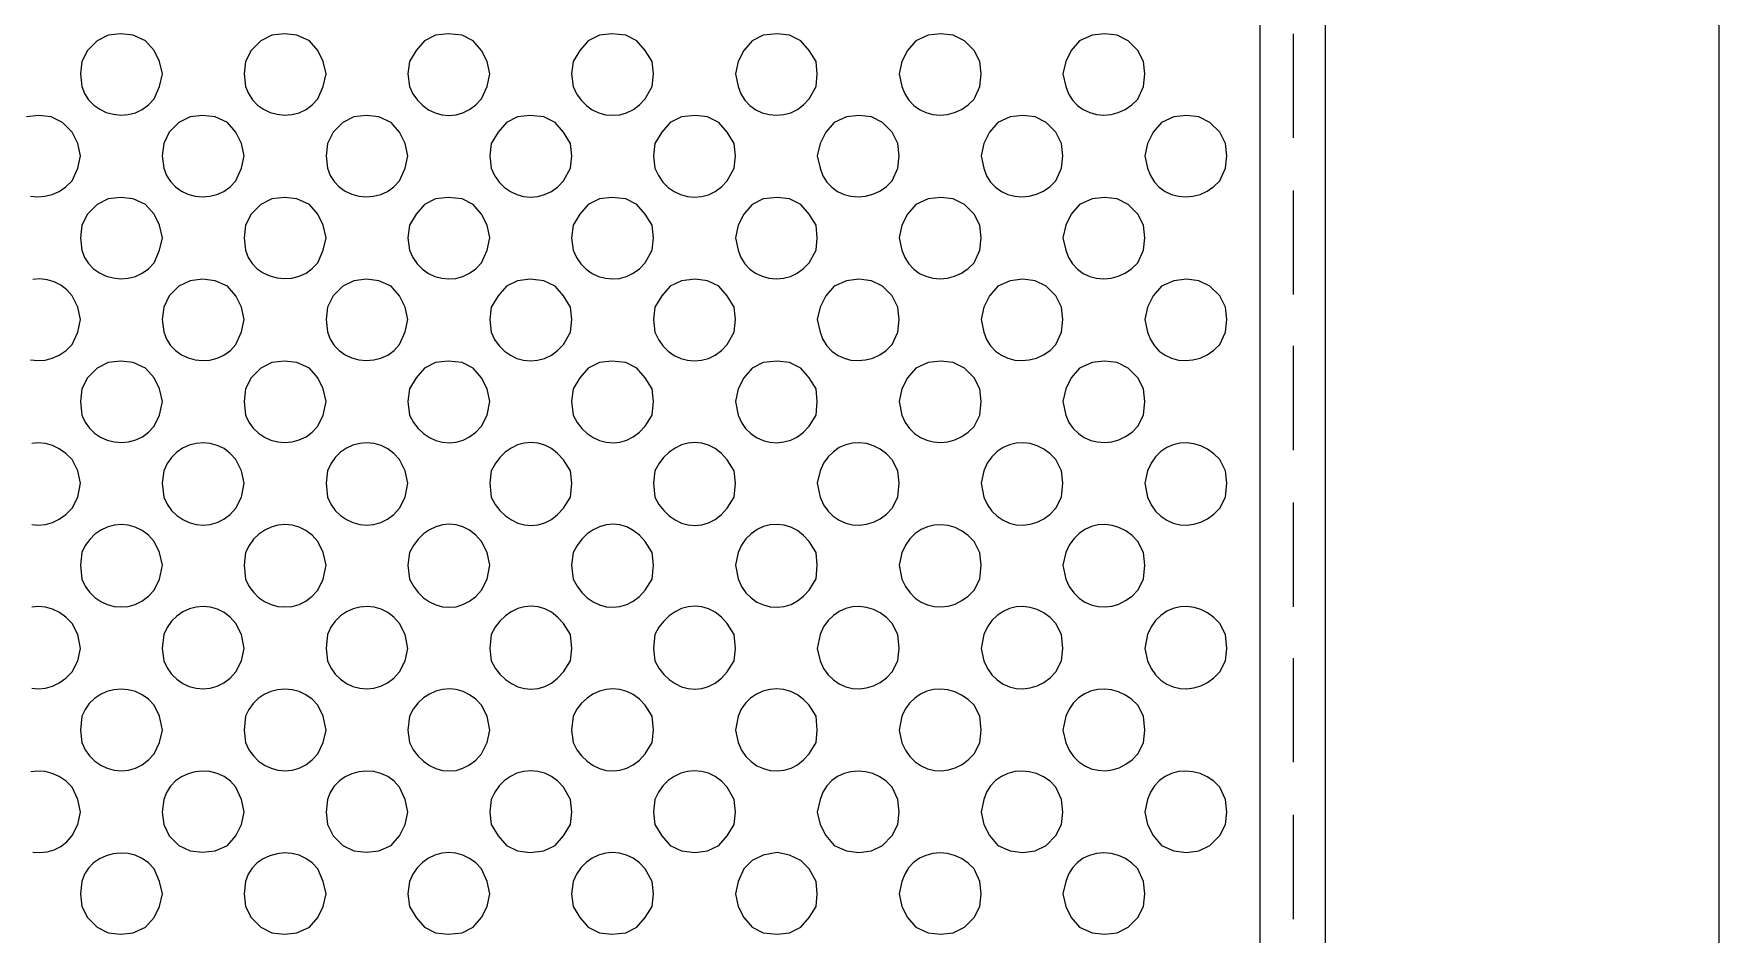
# Model space of a CAD drawing. Extents: x 0 to 248, y -13 to 228.
# Drawn here: x 107.47 to 138.75, y 57.9 to 74.62 of the extents above; entities that cross this region are included whole.
import ezdxf

# ---------------------------------------------------------------- set-up
doc = ezdxf.new("R2010")
doc.units = 0
doc.layers.add('GEOMETRY', color=7, linetype='Continuous')

msp = doc.modelspace()

# ---------------------------------------------------------------- linework, layer by layer
at = {"layer": 'GEOMETRY', "lineweight": 13}
for points in [[(138.747, 18.347), (138.747, 126.021)], [(131.433, 118.732), (131.433, 25.662)], [(130.223, 117.523), (130.223, 26.873)], [(130.841, 74.618), (130.841, 72.686)], [(107.408, 71.606), (107.54, 71.591), (107.674, 71.601), (107.808, 71.634), (107.939, 71.693), (108.064, 71.778), (108.179, 71.89), (108.282, 72.121), (108.334, 72.353), (108.334, 72.353), (108.282, 72.582), (108.179, 72.79), (107.999, 72.97), (107.792, 73.074), (107.561, 73.099), (107.329, 73.074)], [(130.841, 71.708), (130.841, 69.776)], [(107.409, 68.566), (107.542, 68.552), (107.676, 68.561), (107.81, 68.595), (107.941, 68.654), (108.065, 68.739), (108.179, 68.851), (108.282, 69.082), (108.334, 69.314), (108.334, 69.314), (108.282, 69.546), (108.179, 69.751), (108.082, 69.863), (107.97, 69.95), (107.847, 70.013), (107.716, 70.051), (107.582, 70.066), (107.447, 70.057)], [(130.841, 68.823), (130.841, 66.891)], [(107.43, 65.509), (107.557, 65.498), (107.686, 65.51), (107.814, 65.547), (107.941, 65.608), (108.063, 65.697), (108.179, 65.812), (108.282, 66.017), (108.334, 66.275), (108.334, 66.275), (108.282, 66.507), (108.179, 66.714), (108.063, 66.829), (107.941, 66.916), (107.814, 66.978), (107.684, 67.014), (107.555, 67.026), (107.428, 67.015)], [(130.841, 65.915), (130.841, 63.981)], [(107.43, 62.47), (107.557, 62.459), (107.686, 62.471), (107.814, 62.508), (107.941, 62.569), (108.063, 62.657), (108.179, 62.772), (108.282, 62.978), (108.334, 63.209), (108.334, 63.209), (108.282, 63.468), (108.179, 63.673), (108.064, 63.788), (107.942, 63.876), (107.815, 63.938), (107.686, 63.975), (107.557, 63.987), (107.43, 63.976)], [(130.841, 63.03), (130.841, 61.096)], [(107.447, 59.428), (107.582, 59.419), (107.717, 59.434), (107.847, 59.472), (107.97, 59.535), (108.082, 59.622), (108.179, 59.734), (108.282, 59.939), (108.334, 60.171), (108.334, 60.171), (108.282, 60.403), (108.179, 60.634), (108.065, 60.746), (107.941, 60.831), (107.811, 60.89), (107.677, 60.924), (107.542, 60.933), (107.41, 60.919)], [(130.841, 60.12), (130.841, 58.186)]]:
    msp.add_lwpolyline(points, dxfattribs=at)
for points in [[(109.853, 73.872), (109.801, 74.102), (109.699, 74.309), (109.543, 74.489), (109.312, 74.593), (109.08, 74.618), (108.848, 74.593), (108.642, 74.489), (108.461, 74.309), (108.359, 74.102), (108.333, 73.872), (108.359, 73.64), (108.41, 73.507), (108.484, 73.391), (108.579, 73.293), (108.69, 73.216), (108.813, 73.159), (108.944, 73.123), (109.081, 73.109), (109.218, 73.119), (109.352, 73.153), (109.48, 73.212), (109.597, 73.297), (109.699, 73.409), (109.801, 73.64), (109.853, 73.872)], [(112.891, 73.872), (112.839, 74.102), (112.738, 74.309), (112.582, 74.489), (112.35, 74.593), (112.119, 74.618), (111.886, 74.593), (111.681, 74.489), (111.5, 74.309), (111.398, 74.102), (111.371, 73.872), (111.398, 73.64), (111.449, 73.507), (111.523, 73.391), (111.618, 73.293), (111.729, 73.216), (111.852, 73.159), (111.983, 73.123), (112.119, 73.109), (112.257, 73.119), (112.391, 73.153), (112.519, 73.212), (112.636, 73.297), (112.738, 73.409), (112.839, 73.64), (112.891, 73.872)], [(115.93, 73.872), (115.878, 74.102), (115.776, 74.309), (115.621, 74.489), (115.415, 74.593), (115.158, 74.618), (114.925, 74.593), (114.72, 74.489), (114.566, 74.309), (114.437, 74.102), (114.41, 73.872), (114.437, 73.64), (114.503, 73.502), (114.586, 73.384), (114.685, 73.285), (114.795, 73.207), (114.915, 73.15), (115.042, 73.115), (115.172, 73.103), (115.303, 73.115), (115.432, 73.15), (115.555, 73.211), (115.671, 73.297), (115.776, 73.409), (115.878, 73.64), (115.93, 73.872)], [(118.968, 73.872), (118.944, 74.102), (118.815, 74.309), (118.659, 74.489), (118.453, 74.593), (118.197, 74.618), (117.964, 74.593), (117.758, 74.489), (117.603, 74.309), (117.475, 74.102), (117.449, 73.872), (117.475, 73.64), (117.54, 73.503), (117.623, 73.384), (117.722, 73.285), (117.832, 73.207), (117.952, 73.15), (118.079, 73.116), (118.209, 73.104), (118.34, 73.115), (118.469, 73.15), (118.594, 73.211), (118.71, 73.297), (118.815, 73.409), (118.944, 73.64), (118.968, 73.872)], [(122.008, 73.872), (121.984, 74.102), (121.854, 74.309), (121.7, 74.489), (121.493, 74.593), (121.261, 74.618), (121.004, 74.593), (120.798, 74.489), (120.643, 74.309), (120.54, 74.102), (120.489, 73.872), (120.54, 73.64), (120.59, 73.503), (120.664, 73.384), (120.757, 73.286), (120.866, 73.209), (120.987, 73.152), (121.116, 73.118), (121.249, 73.106), (121.384, 73.118), (121.515, 73.153), (121.639, 73.213), (121.753, 73.298), (121.854, 73.409), (121.984, 73.64), (122.008, 73.872)], [(125.047, 73.872), (125.023, 74.102), (124.918, 74.309), (124.738, 74.489), (124.532, 74.591), (124.3, 74.618), (124.068, 74.591), (123.837, 74.489), (123.683, 74.309), (123.579, 74.102), (123.528, 73.872), (123.579, 73.64), (123.631, 73.503), (123.704, 73.385), (123.797, 73.287), (123.904, 73.21), (124.024, 73.155), (124.152, 73.121), (124.285, 73.11), (124.421, 73.121), (124.555, 73.156), (124.685, 73.215), (124.807, 73.299), (124.918, 73.407), (125.023, 73.64), (125.047, 73.872)], [(128.086, 73.872), (128.06, 74.102), (127.957, 74.309), (127.777, 74.489), (127.571, 74.593), (127.339, 74.618), (127.107, 74.593), (126.875, 74.489), (126.722, 74.309), (126.618, 74.102), (126.566, 73.872), (126.618, 73.64), (126.669, 73.502), (126.743, 73.384), (126.835, 73.287), (126.943, 73.21), (127.063, 73.154), (127.191, 73.121), (127.324, 73.109), (127.46, 73.121), (127.594, 73.156), (127.724, 73.215), (127.846, 73.299), (127.957, 73.407), (128.06, 73.64), (128.086, 73.872)], [(111.372, 72.353), (111.321, 72.584), (111.218, 72.79), (111.062, 72.972), (110.832, 73.074), (110.6, 73.099), (110.368, 73.074), (110.162, 72.972), (109.982, 72.79), (109.879, 72.584), (109.852, 72.353), (109.879, 72.121), (109.929, 71.989), (110.004, 71.874), (110.097, 71.777), (110.207, 71.699), (110.329, 71.642), (110.46, 71.606), (110.596, 71.592), (110.733, 71.601), (110.867, 71.634), (110.995, 71.693), (111.113, 71.778), (111.218, 71.89), (111.321, 72.121), (111.372, 72.353)], [(114.411, 72.353), (114.36, 72.584), (114.257, 72.79), (114.101, 72.972), (113.87, 73.074), (113.639, 73.099), (113.407, 73.074), (113.201, 72.972), (113.021, 72.79), (112.917, 72.584), (112.891, 72.353), (112.917, 72.121), (112.968, 71.988), (113.043, 71.873), (113.137, 71.776), (113.247, 71.699), (113.369, 71.642), (113.499, 71.606), (113.635, 71.592), (113.772, 71.601), (113.906, 71.635), (114.034, 71.693), (114.152, 71.778), (114.257, 71.89), (114.36, 72.121), (114.411, 72.353)], [(117.45, 72.351), (117.425, 72.582), (117.296, 72.789), (117.14, 72.97), (116.934, 73.074), (116.678, 73.099), (116.446, 73.074), (116.24, 72.97), (116.085, 72.789), (115.956, 72.582), (115.93, 72.351), (115.956, 72.121), (116.02, 71.984), (116.103, 71.865), (116.201, 71.767), (116.311, 71.689), (116.431, 71.633), (116.557, 71.598), (116.688, 71.586), (116.819, 71.597), (116.948, 71.632), (117.073, 71.691), (117.19, 71.777), (117.296, 71.888), (117.425, 72.121), (117.45, 72.351)], [(120.489, 72.351), (120.463, 72.582), (120.335, 72.789), (120.179, 72.97), (119.973, 73.074), (119.743, 73.099), (119.485, 73.074), (119.279, 72.97), (119.124, 72.789), (118.995, 72.582), (118.968, 72.351), (118.995, 72.121), (119.059, 71.984), (119.141, 71.866), (119.239, 71.767), (119.349, 71.689), (119.469, 71.633), (119.596, 71.598), (119.726, 71.585), (119.858, 71.596), (119.987, 71.631), (120.112, 71.691), (120.229, 71.776), (120.335, 71.888), (120.463, 72.121), (120.489, 72.351)], [(123.528, 72.353), (123.502, 72.583), (123.399, 72.79), (123.218, 72.97), (123.012, 73.074), (122.781, 73.099), (122.549, 73.074), (122.318, 72.97), (122.163, 72.79), (122.059, 72.583), (122.007, 72.353), (122.059, 72.121), (122.11, 71.983), (122.184, 71.866), (122.276, 71.768), (122.384, 71.691), (122.504, 71.636), (122.633, 71.602), (122.767, 71.591), (122.902, 71.603), (123.037, 71.638), (123.167, 71.697), (123.289, 71.781), (123.399, 71.89), (123.502, 72.121), (123.528, 72.353)], [(126.566, 72.353), (126.541, 72.582), (126.437, 72.79), (126.257, 72.97), (126.051, 73.074), (125.82, 73.099), (125.587, 73.074), (125.356, 72.97), (125.202, 72.79), (125.098, 72.582), (125.046, 72.353), (125.098, 72.121), (125.15, 71.983), (125.223, 71.865), (125.315, 71.768), (125.423, 71.691), (125.543, 71.635), (125.672, 71.602), (125.805, 71.591), (125.941, 71.602), (126.076, 71.638), (126.205, 71.697), (126.327, 71.781), (126.437, 71.89), (126.541, 72.121), (126.566, 72.353)], [(129.605, 72.353), (129.58, 72.582), (129.476, 72.79), (129.295, 72.97), (129.089, 73.074), (128.859, 73.099), (128.626, 73.074), (128.394, 72.97), (128.241, 72.79), (128.137, 72.582), (128.085, 72.353), (128.137, 72.121), (128.189, 71.984), (128.263, 71.866), (128.355, 71.768), (128.462, 71.692), (128.581, 71.636), (128.708, 71.602), (128.841, 71.591), (128.976, 71.602), (129.111, 71.637), (129.241, 71.697), (129.364, 71.781), (129.476, 71.89), (129.58, 72.121), (129.605, 72.353)], [(109.853, 70.833), (109.801, 71.065), (109.699, 71.27), (109.543, 71.45), (109.312, 71.554), (109.08, 71.579), (108.848, 71.554), (108.642, 71.45), (108.461, 71.27), (108.359, 71.065), (108.333, 70.833), (108.359, 70.601), (108.409, 70.468), (108.482, 70.353), (108.577, 70.256), (108.687, 70.178), (108.811, 70.121), (108.943, 70.085), (109.079, 70.072), (109.217, 70.081), (109.352, 70.115), (109.48, 70.173), (109.597, 70.257), (109.699, 70.368), (109.801, 70.601), (109.853, 70.833)], [(112.891, 70.833), (112.839, 71.065), (112.738, 71.27), (112.582, 71.45), (112.35, 71.554), (112.119, 71.579), (111.886, 71.554), (111.681, 71.45), (111.5, 71.27), (111.398, 71.065), (111.371, 70.833), (111.398, 70.601), (111.448, 70.468), (111.521, 70.353), (111.615, 70.256), (111.726, 70.179), (111.85, 70.122), (111.982, 70.086), (112.119, 70.073), (112.256, 70.082), (112.391, 70.116), (112.519, 70.174), (112.636, 70.258), (112.738, 70.368), (112.839, 70.601), (112.891, 70.833)], [(115.93, 70.833), (115.878, 71.065), (115.776, 71.27), (115.621, 71.45), (115.415, 71.554), (115.158, 71.579), (114.925, 71.554), (114.72, 71.45), (114.566, 71.27), (114.437, 71.065), (114.41, 70.833), (114.437, 70.601), (114.502, 70.465), (114.585, 70.347), (114.683, 70.248), (114.793, 70.171), (114.912, 70.114), (115.039, 70.079), (115.169, 70.067), (115.3, 70.078), (115.429, 70.112), (115.553, 70.172), (115.67, 70.257), (115.776, 70.368), (115.878, 70.601), (115.93, 70.833)], [(118.968, 70.833), (118.944, 71.065), (118.815, 71.27), (118.659, 71.45), (118.453, 71.554), (118.197, 71.579), (117.964, 71.554), (117.758, 71.45), (117.603, 71.27), (117.475, 71.065), (117.449, 70.833), (117.475, 70.601), (117.54, 70.465), (117.622, 70.347), (117.72, 70.249), (117.83, 70.171), (117.95, 70.114), (118.076, 70.079), (118.207, 70.067), (118.338, 70.078), (118.467, 70.113), (118.592, 70.172), (118.709, 70.257), (118.815, 70.368), (118.944, 70.601), (118.968, 70.833)], [(122.008, 70.833), (121.984, 71.065), (121.854, 71.27), (121.7, 71.45), (121.493, 71.554), (121.261, 71.579), (121.004, 71.554), (120.798, 71.45), (120.643, 71.27), (120.54, 71.065), (120.489, 70.833), (120.54, 70.601), (120.589, 70.465), (120.662, 70.348), (120.755, 70.25), (120.863, 70.172), (120.983, 70.116), (121.111, 70.081), (121.245, 70.069), (121.379, 70.079), (121.511, 70.114), (121.636, 70.173), (121.752, 70.258), (121.854, 70.368), (121.984, 70.601), (122.008, 70.833)], [(125.047, 70.833), (125.023, 71.063), (124.918, 71.27), (124.738, 71.45), (124.532, 71.554), (124.3, 71.579), (124.068, 71.554), (123.837, 71.45), (123.683, 71.27), (123.579, 71.063), (123.528, 70.833), (123.579, 70.601), (123.631, 70.464), (123.704, 70.346), (123.797, 70.248), (123.904, 70.171), (124.024, 70.116), (124.152, 70.082), (124.285, 70.071), (124.421, 70.082), (124.555, 70.117), (124.685, 70.176), (124.807, 70.26), (124.918, 70.368), (125.023, 70.601), (125.047, 70.833)], [(128.086, 70.833), (128.06, 71.065), (127.957, 71.27), (127.777, 71.45), (127.571, 71.554), (127.339, 71.579), (127.107, 71.554), (126.875, 71.45), (126.722, 71.27), (126.618, 71.065), (126.566, 70.833), (126.618, 70.601), (126.669, 70.463), (126.743, 70.345), (126.835, 70.248), (126.943, 70.171), (127.063, 70.115), (127.191, 70.082), (127.324, 70.07), (127.46, 70.082), (127.594, 70.117), (127.724, 70.176), (127.846, 70.26), (127.957, 70.368), (128.06, 70.601), (128.086, 70.833)], [(111.372, 69.314), (111.321, 69.545), (111.218, 69.751), (111.062, 69.931), (110.832, 70.035), (110.6, 70.062), (110.368, 70.035), (110.162, 69.931), (109.982, 69.751), (109.879, 69.545), (109.852, 69.314), (109.879, 69.083), (109.929, 68.949), (110.003, 68.834), (110.097, 68.736), (110.208, 68.659), (110.33, 68.601), (110.462, 68.565), (110.598, 68.552), (110.735, 68.561), (110.87, 68.595), (110.997, 68.654), (111.115, 68.739), (111.218, 68.851), (111.321, 69.083), (111.372, 69.314)], [(114.411, 69.314), (114.36, 69.545), (114.257, 69.751), (114.101, 69.931), (113.87, 70.035), (113.639, 70.062), (113.407, 70.035), (113.201, 69.931), (113.021, 69.751), (112.917, 69.545), (112.891, 69.314), (112.917, 69.083), (112.967, 68.949), (113.042, 68.833), (113.136, 68.736), (113.247, 68.659), (113.37, 68.602), (113.502, 68.566), (113.639, 68.553), (113.776, 68.563), (113.91, 68.596), (114.038, 68.655), (114.155, 68.74), (114.257, 68.851), (114.36, 69.083), (114.411, 69.314)], [(117.45, 69.314), (117.425, 69.543), (117.296, 69.751), (117.14, 69.931), (116.934, 70.035), (116.678, 70.06), (116.446, 70.035), (116.24, 69.931), (116.085, 69.751), (115.956, 69.543), (115.93, 69.314), (115.956, 69.082), (116.02, 68.944), (116.103, 68.826), (116.201, 68.728), (116.311, 68.65), (116.43, 68.593), (116.557, 68.558), (116.687, 68.546), (116.818, 68.557), (116.947, 68.592), (117.072, 68.652), (117.189, 68.737), (117.296, 68.849), (117.425, 69.082), (117.45, 69.314)], [(120.489, 69.314), (120.463, 69.543), (120.335, 69.751), (120.179, 69.931), (119.973, 70.035), (119.743, 70.06), (119.485, 70.035), (119.279, 69.931), (119.124, 69.751), (118.995, 69.543), (118.968, 69.314), (118.995, 69.082), (119.06, 68.944), (119.143, 68.826), (119.242, 68.727), (119.352, 68.649), (119.472, 68.592), (119.599, 68.557), (119.729, 68.545), (119.86, 68.557), (119.989, 68.592), (120.113, 68.652), (120.229, 68.738), (120.335, 68.851), (120.463, 69.082), (120.489, 69.314)], [(123.528, 69.314), (123.502, 69.546), (123.399, 69.751), (123.218, 69.931), (123.012, 70.035), (122.781, 70.06), (122.549, 70.035), (122.318, 69.931), (122.163, 69.751), (122.059, 69.546), (122.007, 69.314), (122.059, 69.082), (122.111, 68.944), (122.184, 68.826), (122.277, 68.729), (122.384, 68.652), (122.504, 68.596), (122.632, 68.562), (122.766, 68.551), (122.902, 68.563), (123.036, 68.598), (123.166, 68.657), (123.288, 68.741), (123.399, 68.851), (123.502, 69.082), (123.528, 69.314)], [(126.566, 69.314), (126.541, 69.546), (126.437, 69.751), (126.257, 69.931), (126.051, 70.035), (125.82, 70.062), (125.587, 70.035), (125.356, 69.931), (125.202, 69.751), (125.098, 69.546), (125.046, 69.314), (125.098, 69.082), (125.15, 68.944), (125.223, 68.826), (125.316, 68.728), (125.423, 68.652), (125.543, 68.596), (125.671, 68.562), (125.805, 68.551), (125.941, 68.563), (126.075, 68.598), (126.205, 68.657), (126.327, 68.741), (126.437, 68.851), (126.541, 69.082), (126.566, 69.314)], [(129.605, 69.314), (129.58, 69.546), (129.476, 69.751), (129.295, 69.931), (129.089, 70.035), (128.859, 70.062), (128.626, 70.035), (128.394, 69.931), (128.241, 69.751), (128.137, 69.546), (128.085, 69.314), (128.137, 69.082), (128.189, 68.944), (128.263, 68.826), (128.355, 68.728), (128.462, 68.651), (128.582, 68.596), (128.71, 68.562), (128.843, 68.551), (128.979, 68.563), (129.113, 68.598), (129.243, 68.658), (129.365, 68.742), (129.476, 68.851), (129.58, 69.082), (129.605, 69.314)], [(109.853, 67.794), (109.801, 68.026), (109.699, 68.231), (109.543, 68.411), (109.312, 68.515), (109.08, 68.539), (108.848, 68.515), (108.642, 68.411), (108.461, 68.231), (108.359, 68.026), (108.333, 67.794), (108.359, 67.536), (108.418, 67.407), (108.498, 67.296), (108.596, 67.203), (108.707, 67.129), (108.83, 67.076), (108.959, 67.043), (109.093, 67.033), (109.227, 67.044), (109.358, 67.079), (109.483, 67.139), (109.598, 67.223), (109.699, 67.332), (109.801, 67.536), (109.853, 67.794)], [(112.891, 67.794), (112.839, 68.026), (112.738, 68.231), (112.582, 68.413), (112.35, 68.515), (112.119, 68.539), (111.886, 68.515), (111.681, 68.413), (111.5, 68.231), (111.398, 68.026), (111.371, 67.794), (111.398, 67.536), (111.458, 67.408), (111.538, 67.296), (111.635, 67.204), (111.746, 67.13), (111.867, 67.076), (111.996, 67.043), (112.129, 67.032), (112.263, 67.044), (112.394, 67.079), (112.519, 67.138), (112.635, 67.222), (112.738, 67.332), (112.839, 67.536), (112.891, 67.794)], [(115.93, 67.794), (115.878, 68.026), (115.776, 68.231), (115.621, 68.413), (115.415, 68.515), (115.158, 68.539), (114.925, 68.515), (114.72, 68.413), (114.566, 68.231), (114.437, 68.026), (114.41, 67.794), (114.437, 67.536), (114.511, 67.404), (114.599, 67.291), (114.7, 67.196), (114.811, 67.122), (114.929, 67.069), (115.053, 67.036), (115.18, 67.026), (115.307, 67.039), (115.433, 67.075), (115.554, 67.136), (115.67, 67.221), (115.776, 67.332), (115.878, 67.536), (115.93, 67.794)], [(118.968, 67.794), (118.944, 68.026), (118.815, 68.231), (118.659, 68.413), (118.453, 68.515), (118.197, 68.539), (117.964, 68.515), (117.758, 68.413), (117.603, 68.231), (117.475, 68.026), (117.449, 67.794), (117.475, 67.536), (117.549, 67.404), (117.637, 67.291), (117.737, 67.197), (117.848, 67.122), (117.966, 67.069), (118.09, 67.036), (118.217, 67.026), (118.344, 67.039), (118.47, 67.075), (118.593, 67.135), (118.708, 67.221), (118.815, 67.332), (118.944, 67.536), (118.968, 67.794)], [(122.008, 67.794), (121.984, 68.026), (121.854, 68.231), (121.7, 68.413), (121.493, 68.515), (121.261, 68.542), (121.004, 68.515), (120.798, 68.413), (120.643, 68.231), (120.54, 68.026), (120.489, 67.794), (120.54, 67.536), (120.599, 67.404), (120.677, 67.29), (120.773, 67.196), (120.882, 67.123), (121.001, 67.07), (121.128, 67.038), (121.258, 67.028), (121.388, 67.041), (121.517, 67.077), (121.639, 67.138), (121.752, 67.222), (121.854, 67.332), (121.984, 67.536), (122.008, 67.794)], [(125.047, 67.794), (125.023, 68.026), (124.918, 68.231), (124.738, 68.411), (124.532, 68.515), (124.3, 68.539), (124.068, 68.515), (123.837, 68.411), (123.683, 68.231), (123.579, 68.026), (123.528, 67.794), (123.579, 67.536), (123.638, 67.403), (123.717, 67.29), (123.813, 67.197), (123.921, 67.124), (124.04, 67.072), (124.166, 67.041), (124.297, 67.032), (124.43, 67.045), (124.561, 67.081), (124.688, 67.14), (124.808, 67.223), (124.918, 67.329), (125.023, 67.536), (125.047, 67.794)], [(128.086, 67.794), (128.06, 68.026), (127.957, 68.231), (127.777, 68.411), (127.571, 68.515), (127.339, 68.539), (127.107, 68.515), (126.875, 68.411), (126.722, 68.231), (126.618, 68.026), (126.566, 67.794), (126.618, 67.536), (126.678, 67.403), (126.757, 67.289), (126.853, 67.196), (126.962, 67.123), (127.081, 67.071), (127.208, 67.041), (127.339, 67.032), (127.471, 67.046), (127.602, 67.082), (127.729, 67.142), (127.848, 67.225), (127.957, 67.332), (128.06, 67.536), (128.086, 67.794)], [(111.372, 66.275), (111.321, 66.507), (111.218, 66.714), (111.114, 66.829), (110.998, 66.917), (110.873, 66.978), (110.743, 67.014), (110.611, 67.026), (110.479, 67.014), (110.351, 66.98), (110.23, 66.925), (110.119, 66.849), (110.022, 66.753), (109.941, 66.639), (109.879, 66.507), (109.852, 66.275), (109.879, 66.017), (109.942, 65.885), (110.024, 65.771), (110.122, 65.676), (110.232, 65.6), (110.352, 65.544), (110.479, 65.51), (110.61, 65.498), (110.741, 65.51), (110.871, 65.546), (110.995, 65.607), (111.112, 65.696), (111.218, 65.812), (111.321, 66.017), (111.372, 66.275)], [(114.411, 66.275), (114.36, 66.506), (114.257, 66.713), (114.152, 66.828), (114.036, 66.916), (113.912, 66.978), (113.782, 67.014), (113.65, 67.026), (113.518, 67.015), (113.39, 66.981), (113.27, 66.925), (113.159, 66.849), (113.061, 66.753), (112.979, 66.638), (112.917, 66.506), (112.891, 66.275), (112.917, 66.017), (112.981, 65.885), (113.063, 65.771), (113.161, 65.675), (113.271, 65.599), (113.391, 65.544), (113.518, 65.51), (113.649, 65.498), (113.78, 65.51), (113.91, 65.546), (114.034, 65.608), (114.151, 65.696), (114.257, 65.812), (114.36, 66.017), (114.411, 66.275)], [(117.45, 66.275), (117.425, 66.504), (117.296, 66.712), (117.189, 66.829), (117.073, 66.919), (116.951, 66.982), (116.825, 67.019), (116.697, 67.031), (116.57, 67.02), (116.446, 66.985), (116.328, 66.929), (116.217, 66.852), (116.117, 66.754), (116.029, 66.638), (115.956, 66.504), (115.93, 66.275), (115.956, 66.017), (116.03, 65.883), (116.118, 65.767), (116.219, 65.671), (116.33, 65.594), (116.448, 65.537), (116.572, 65.503), (116.698, 65.492), (116.826, 65.504), (116.951, 65.541), (117.073, 65.604), (117.189, 65.694), (117.296, 65.812), (117.425, 66.017), (117.45, 66.275)], [(120.489, 66.275), (120.463, 66.504), (120.335, 66.712), (120.228, 66.829), (120.112, 66.918), (119.99, 66.981), (119.864, 67.019), (119.737, 67.031), (119.61, 67.02), (119.486, 66.986), (119.367, 66.929), (119.257, 66.852), (119.156, 66.755), (119.068, 66.638), (118.995, 66.504), (118.968, 66.275), (118.995, 66.017), (119.069, 65.883), (119.157, 65.767), (119.258, 65.67), (119.369, 65.593), (119.487, 65.537), (119.611, 65.503), (119.738, 65.492), (119.865, 65.504), (119.991, 65.542), (120.113, 65.605), (120.228, 65.694), (120.335, 65.812), (120.463, 66.017), (120.489, 66.275)], [(123.528, 66.275), (123.502, 66.507), (123.399, 66.712), (123.292, 66.822), (123.175, 66.908), (123.051, 66.971), (122.922, 67.01), (122.791, 67.025), (122.662, 67.018), (122.536, 66.988), (122.416, 66.936), (122.306, 66.861), (122.208, 66.765), (122.125, 66.647), (122.059, 66.507), (122.007, 66.275), (122.059, 66.017), (122.124, 65.877), (122.207, 65.759), (122.305, 65.662), (122.416, 65.588), (122.535, 65.535), (122.662, 65.505), (122.792, 65.498), (122.922, 65.514), (123.052, 65.553), (123.176, 65.616), (123.293, 65.702), (123.399, 65.812), (123.502, 66.017), (123.528, 66.275)], [(126.566, 66.275), (126.541, 66.507), (126.437, 66.714), (126.33, 66.823), (126.213, 66.909), (126.088, 66.971), (125.959, 67.01), (125.829, 67.025), (125.699, 67.018), (125.573, 66.988), (125.454, 66.936), (125.344, 66.862), (125.246, 66.765), (125.163, 66.647), (125.098, 66.507), (125.046, 66.275), (125.098, 66.017), (125.164, 65.877), (125.248, 65.758), (125.346, 65.662), (125.455, 65.587), (125.575, 65.535), (125.7, 65.505), (125.829, 65.498), (125.96, 65.514), (126.088, 65.553), (126.213, 65.616), (126.33, 65.702), (126.437, 65.812), (126.541, 66.017), (126.566, 66.275)], [(129.605, 66.275), (129.58, 66.507), (129.476, 66.714), (129.369, 66.823), (129.251, 66.908), (129.127, 66.97), (128.998, 67.009), (128.867, 67.025), (128.738, 67.018), (128.612, 66.989), (128.493, 66.936), (128.384, 66.862), (128.286, 66.765), (128.203, 66.647), (128.137, 66.507), (128.085, 66.275), (128.137, 66.017), (128.203, 65.876), (128.287, 65.758), (128.385, 65.661), (128.495, 65.587), (128.613, 65.535), (128.739, 65.505), (128.868, 65.498), (128.998, 65.514), (129.127, 65.553), (129.251, 65.616), (129.368, 65.702), (129.476, 65.812), (129.58, 66.017), (129.605, 66.275)], [(109.853, 64.755), (109.801, 64.987), (109.699, 65.192), (109.593, 65.309), (109.476, 65.397), (109.351, 65.459), (109.221, 65.496), (109.089, 65.507), (108.959, 65.495), (108.832, 65.461), (108.712, 65.405), (108.602, 65.329), (108.505, 65.233), (108.423, 65.119), (108.359, 64.987), (108.333, 64.755), (108.359, 64.497), (108.422, 64.366), (108.504, 64.252), (108.601, 64.156), (108.711, 64.08), (108.831, 64.024), (108.958, 63.99), (109.089, 63.978), (109.22, 63.989), (109.35, 64.025), (109.475, 64.087), (109.593, 64.176), (109.699, 64.292), (109.801, 64.497), (109.853, 64.755)], [(112.891, 64.755), (112.839, 64.987), (112.738, 65.192), (112.632, 65.309), (112.514, 65.398), (112.39, 65.46), (112.26, 65.497), (112.129, 65.509), (111.998, 65.497), (111.872, 65.462), (111.752, 65.406), (111.642, 65.33), (111.544, 65.234), (111.462, 65.119), (111.398, 64.987), (111.371, 64.755), (111.398, 64.497), (111.461, 64.366), (111.543, 64.252), (111.64, 64.156), (111.75, 64.08), (111.87, 64.024), (111.997, 63.99), (112.128, 63.978), (112.26, 63.989), (112.389, 64.025), (112.514, 64.087), (112.632, 64.176), (112.738, 64.292), (112.839, 64.497), (112.891, 64.755)], [(115.93, 64.755), (115.878, 64.987), (115.776, 65.192), (115.669, 65.31), (115.553, 65.401), (115.431, 65.464), (115.305, 65.502), (115.178, 65.514), (115.052, 65.502), (114.929, 65.468), (114.811, 65.412), (114.701, 65.334), (114.6, 65.237), (114.511, 65.121), (114.437, 64.987), (114.41, 64.755), (114.437, 64.497), (114.511, 64.364), (114.6, 64.248), (114.7, 64.151), (114.811, 64.074), (114.929, 64.018), (115.052, 63.984), (115.178, 63.972), (115.306, 63.984), (115.431, 64.022), (115.553, 64.085), (115.669, 64.174), (115.776, 64.292), (115.878, 64.497), (115.93, 64.755)], [(118.968, 64.755), (118.944, 64.987), (118.815, 65.192), (118.708, 65.31), (118.592, 65.4), (118.47, 65.464), (118.344, 65.501), (118.217, 65.513), (118.091, 65.502), (117.967, 65.468), (117.849, 65.412), (117.739, 65.334), (117.638, 65.237), (117.549, 65.121), (117.475, 64.987), (117.449, 64.755), (117.475, 64.497), (117.549, 64.363), (117.638, 64.248), (117.739, 64.151), (117.849, 64.074), (117.967, 64.018), (118.091, 63.984), (118.217, 63.973), (118.344, 63.985), (118.47, 64.022), (118.592, 64.085), (118.708, 64.175), (118.815, 64.292), (118.944, 64.497), (118.968, 64.755)], [(122.008, 64.755), (121.984, 64.987), (121.854, 65.192), (121.753, 65.307), (121.64, 65.395), (121.519, 65.459), (121.392, 65.497), (121.263, 65.511), (121.134, 65.502), (121.008, 65.469), (120.889, 65.415), (120.78, 65.339), (120.683, 65.242), (120.602, 65.124), (120.54, 64.987), (120.489, 64.755), (120.54, 64.498), (120.601, 64.361), (120.681, 64.243), (120.778, 64.146), (120.887, 64.07), (121.007, 64.016), (121.133, 63.984), (121.262, 63.974), (121.392, 63.989), (121.52, 64.027), (121.641, 64.09), (121.753, 64.178), (121.854, 64.292), (121.984, 64.498), (122.008, 64.755)], [(125.047, 64.755), (125.023, 64.985), (124.918, 65.192), (124.81, 65.302), (124.693, 65.388), (124.568, 65.451), (124.439, 65.49), (124.309, 65.506), (124.179, 65.498), (124.053, 65.468), (123.934, 65.416), (123.824, 65.341), (123.727, 65.244), (123.644, 65.125), (123.579, 64.985), (123.528, 64.755), (123.579, 64.497), (123.645, 64.357), (123.728, 64.239), (123.826, 64.142), (123.936, 64.067), (124.054, 64.015), (124.179, 63.985), (124.308, 63.978), (124.438, 63.994), (124.567, 64.033), (124.691, 64.096), (124.809, 64.182), (124.918, 64.292), (125.023, 64.497), (125.047, 64.755)], [(128.086, 64.755), (128.06, 64.987), (127.957, 65.192), (127.848, 65.303), (127.731, 65.389), (127.606, 65.452), (127.478, 65.491), (127.348, 65.507), (127.219, 65.5), (127.094, 65.47), (126.975, 65.418), (126.866, 65.343), (126.768, 65.246), (126.684, 65.127), (126.618, 64.987), (126.566, 64.755), (126.618, 64.497), (126.684, 64.357), (126.767, 64.239), (126.865, 64.142), (126.974, 64.067), (127.093, 64.015), (127.218, 63.985), (127.347, 63.978), (127.477, 63.994), (127.606, 64.033), (127.73, 64.096), (127.848, 64.182), (127.957, 64.292), (128.06, 64.497), (128.086, 64.755)], [(111.372, 63.209), (111.321, 63.468), (111.218, 63.673), (111.114, 63.789), (110.999, 63.877), (110.875, 63.938), (110.745, 63.975), (110.613, 63.987), (110.482, 63.976), (110.354, 63.942), (110.233, 63.886), (110.121, 63.81), (110.023, 63.715), (109.941, 63.6), (109.879, 63.468), (109.852, 63.209), (109.879, 62.978), (109.942, 62.847), (110.024, 62.732), (110.122, 62.637), (110.232, 62.56), (110.352, 62.505), (110.479, 62.47), (110.61, 62.458), (110.741, 62.47), (110.871, 62.506), (110.995, 62.568), (111.112, 62.656), (111.218, 62.772), (111.321, 62.978), (111.372, 63.209)], [(114.411, 63.209), (114.36, 63.468), (114.257, 63.672), (114.152, 63.788), (114.037, 63.877), (113.912, 63.939), (113.783, 63.976), (113.651, 63.988), (113.52, 63.977), (113.393, 63.943), (113.272, 63.887), (113.161, 63.811), (113.063, 63.715), (112.98, 63.601), (112.917, 63.468), (112.891, 63.209), (112.917, 62.978), (112.981, 62.846), (113.063, 62.732), (113.161, 62.636), (113.271, 62.56), (113.391, 62.504), (113.518, 62.47), (113.649, 62.458), (113.78, 62.47), (113.91, 62.507), (114.034, 62.568), (114.151, 62.657), (114.257, 62.772), (114.36, 62.978), (114.411, 63.209)], [(117.45, 63.209), (117.425, 63.468), (117.296, 63.672), (117.189, 63.79), (117.074, 63.88), (116.952, 63.943), (116.826, 63.98), (116.698, 63.992), (116.572, 63.981), (116.448, 63.947), (116.329, 63.891), (116.219, 63.814), (116.118, 63.717), (116.03, 63.602), (115.956, 63.468), (115.93, 63.209), (115.956, 62.978), (116.03, 62.845), (116.118, 62.729), (116.219, 62.632), (116.33, 62.555), (116.448, 62.499), (116.572, 62.465), (116.698, 62.453), (116.825, 62.465), (116.951, 62.502), (117.073, 62.565), (117.189, 62.655), (117.296, 62.772), (117.425, 62.978), (117.45, 63.209)], [(120.489, 63.209), (120.463, 63.467), (120.335, 63.672), (120.228, 63.789), (120.113, 63.879), (119.991, 63.942), (119.865, 63.979), (119.738, 63.992), (119.611, 63.981), (119.487, 63.947), (119.369, 63.891), (119.258, 63.814), (119.157, 63.717), (119.069, 63.601), (118.995, 63.467), (118.968, 63.209), (118.995, 62.978), (119.069, 62.844), (119.158, 62.728), (119.259, 62.631), (119.369, 62.555), (119.488, 62.499), (119.611, 62.465), (119.738, 62.453), (119.865, 62.466), (119.991, 62.503), (120.112, 62.566), (120.228, 62.655), (120.335, 62.772), (120.463, 62.978), (120.489, 63.209)], [(123.528, 63.21), (123.502, 63.468), (123.399, 63.673), (123.292, 63.783), (123.175, 63.869), (123.051, 63.932), (122.922, 63.97), (122.791, 63.986), (122.662, 63.979), (122.536, 63.949), (122.416, 63.897), (122.306, 63.822), (122.208, 63.726), (122.125, 63.608), (122.059, 63.468), (122.007, 63.21), (122.059, 62.978), (122.125, 62.838), (122.208, 62.72), (122.306, 62.623), (122.416, 62.549), (122.535, 62.496), (122.661, 62.467), (122.79, 62.459), (122.92, 62.475), (123.049, 62.514), (123.174, 62.577), (123.291, 62.663), (123.399, 62.773), (123.502, 62.978), (123.528, 63.21)], [(126.566, 63.21), (126.541, 63.468), (126.437, 63.673), (126.33, 63.783), (126.213, 63.869), (126.089, 63.932), (125.96, 63.971), (125.83, 63.987), (125.7, 63.979), (125.574, 63.95), (125.455, 63.897), (125.345, 63.823), (125.247, 63.726), (125.164, 63.608), (125.098, 63.468), (125.046, 63.21), (125.098, 62.978), (125.164, 62.838), (125.248, 62.719), (125.346, 62.623), (125.455, 62.548), (125.575, 62.496), (125.7, 62.466), (125.829, 62.459), (125.96, 62.475), (126.088, 62.514), (126.213, 62.577), (126.33, 62.663), (126.437, 62.773), (126.541, 62.978), (126.566, 63.21)], [(129.605, 63.209), (129.58, 63.468), (129.476, 63.673), (129.369, 63.783), (129.252, 63.869), (129.128, 63.931), (128.999, 63.97), (128.868, 63.986), (128.739, 63.979), (128.613, 63.95), (128.494, 63.898), (128.384, 63.823), (128.286, 63.727), (128.203, 63.608), (128.137, 63.468), (128.085, 63.209), (128.137, 62.978), (128.203, 62.838), (128.287, 62.719), (128.385, 62.622), (128.495, 62.548), (128.613, 62.495), (128.739, 62.466), (128.868, 62.459), (128.998, 62.475), (129.127, 62.514), (129.251, 62.576), (129.368, 62.662), (129.476, 62.772), (129.58, 62.978), (129.605, 63.209)], [(109.853, 61.691), (109.801, 61.949), (109.699, 62.156), (109.595, 62.265), (109.478, 62.349), (109.352, 62.407), (109.22, 62.442), (109.087, 62.452), (108.954, 62.441), (108.825, 62.407), (108.704, 62.353), (108.593, 62.28), (108.497, 62.187), (108.418, 62.076), (108.359, 61.949), (108.333, 61.691), (108.359, 61.461), (108.421, 61.328), (108.502, 61.213), (108.6, 61.117), (108.711, 61.041), (108.832, 60.985), (108.96, 60.951), (109.092, 60.939), (109.224, 60.951), (109.354, 60.988), (109.479, 61.05), (109.595, 61.138), (109.699, 61.254), (109.801, 61.461), (109.853, 61.691)], [(112.891, 61.691), (112.839, 61.949), (112.738, 62.156), (112.634, 62.265), (112.517, 62.349), (112.391, 62.407), (112.26, 62.442), (112.126, 62.452), (111.993, 62.441), (111.864, 62.407), (111.743, 62.353), (111.633, 62.28), (111.536, 62.187), (111.457, 62.076), (111.398, 61.949), (111.371, 61.691), (111.398, 61.461), (111.461, 61.329), (111.542, 61.214), (111.64, 61.118), (111.75, 61.042), (111.87, 60.986), (111.997, 60.951), (112.129, 60.94), (112.261, 60.951), (112.391, 60.987), (112.516, 61.049), (112.633, 61.138), (112.738, 61.254), (112.839, 61.461), (112.891, 61.691)], [(115.93, 61.691), (115.878, 61.949), (115.776, 62.156), (115.67, 62.266), (115.555, 62.35), (115.433, 62.41), (115.307, 62.446), (115.179, 62.459), (115.052, 62.449), (114.928, 62.416), (114.809, 62.363), (114.698, 62.289), (114.597, 62.194), (114.51, 62.081), (114.437, 61.949), (114.41, 61.691), (114.437, 61.461), (114.51, 61.327), (114.598, 61.211), (114.699, 61.114), (114.809, 61.037), (114.927, 60.98), (115.051, 60.946), (115.178, 60.934), (115.306, 60.946), (115.432, 60.984), (115.554, 61.046), (115.669, 61.136), (115.776, 61.254), (115.878, 61.461), (115.93, 61.691)], [(118.968, 61.691), (118.944, 61.949), (118.815, 62.156), (118.709, 62.266), (118.593, 62.351), (118.471, 62.411), (118.345, 62.446), (118.216, 62.459), (118.089, 62.449), (117.964, 62.416), (117.845, 62.363), (117.735, 62.288), (117.634, 62.194), (117.547, 62.081), (117.475, 61.949), (117.449, 61.691), (117.475, 61.461), (117.548, 61.327), (117.636, 61.211), (117.737, 61.114), (117.847, 61.037), (117.966, 60.98), (118.09, 60.946), (118.217, 60.935), (118.345, 60.947), (118.471, 60.984), (118.593, 61.047), (118.708, 61.137), (118.815, 61.254), (118.944, 61.461), (118.968, 61.691)], [(122.008, 61.693), (121.984, 61.949), (121.854, 62.156), (121.753, 62.264), (121.64, 62.348), (121.517, 62.408), (121.389, 62.444), (121.257, 62.457), (121.126, 62.447), (120.999, 62.415), (120.88, 62.362), (120.771, 62.288), (120.675, 62.195), (120.597, 62.081), (120.54, 61.949), (120.489, 61.693), (120.54, 61.461), (120.601, 61.323), (120.681, 61.205), (120.778, 61.108), (120.887, 61.032), (121.007, 60.978), (121.133, 60.945), (121.262, 60.936), (121.392, 60.95), (121.52, 60.988), (121.641, 61.051), (121.753, 61.139), (121.854, 61.254), (121.984, 61.461), (122.008, 61.693)], [(125.047, 61.691), (125.023, 61.949), (124.918, 62.154), (124.807, 62.261), (124.686, 62.344), (124.559, 62.404), (124.429, 62.44), (124.297, 62.453), (124.167, 62.444), (124.041, 62.413), (123.923, 62.361), (123.815, 62.288), (123.719, 62.195), (123.64, 62.081), (123.579, 61.949), (123.528, 61.691), (123.579, 61.459), (123.644, 61.318), (123.727, 61.2), (123.825, 61.103), (123.935, 61.028), (124.055, 60.976), (124.18, 60.946), (124.31, 60.939), (124.44, 60.955), (124.569, 60.994), (124.693, 61.057), (124.81, 61.143), (124.918, 61.254), (125.023, 61.459), (125.047, 61.691)], [(128.086, 61.691), (128.06, 61.949), (127.957, 62.154), (127.846, 62.261), (127.725, 62.344), (127.598, 62.404), (127.467, 62.44), (127.336, 62.453), (127.205, 62.445), (127.08, 62.414), (126.961, 62.362), (126.853, 62.289), (126.758, 62.195), (126.679, 62.082), (126.618, 61.949), (126.566, 61.691), (126.618, 61.459), (126.682, 61.319), (126.765, 61.2), (126.863, 61.104), (126.973, 61.029), (127.093, 60.977), (127.219, 60.947), (127.349, 60.94), (127.481, 60.956), (127.61, 60.995), (127.734, 61.058), (127.851, 61.144), (127.957, 61.254), (128.06, 61.459), (128.086, 61.691)], [(111.372, 60.17), (111.321, 60.403), (111.218, 60.634), (111.115, 60.746), (110.998, 60.831), (110.87, 60.89), (110.736, 60.923), (110.599, 60.933), (110.463, 60.92), (110.332, 60.884), (110.209, 60.827), (110.098, 60.749), (110.004, 60.652), (109.93, 60.536), (109.879, 60.403), (109.852, 60.17), (109.879, 59.939), (109.982, 59.733), (110.162, 59.554), (110.368, 59.45), (110.6, 59.425), (110.832, 59.45), (111.062, 59.554), (111.218, 59.733), (111.321, 59.939), (111.372, 60.17)], [(114.411, 60.17), (114.36, 60.403), (114.257, 60.634), (114.154, 60.746), (114.036, 60.83), (113.909, 60.889), (113.775, 60.923), (113.638, 60.933), (113.502, 60.92), (113.371, 60.884), (113.248, 60.827), (113.138, 60.749), (113.043, 60.652), (112.968, 60.537), (112.917, 60.403), (112.891, 60.17), (112.917, 59.941), (113.021, 59.733), (113.201, 59.554), (113.407, 59.45), (113.639, 59.425), (113.87, 59.45), (114.101, 59.554), (114.257, 59.733), (114.36, 59.941), (114.411, 60.17)], [(117.45, 60.17), (117.425, 60.403), (117.296, 60.633), (117.191, 60.745), (117.074, 60.83), (116.95, 60.891), (116.821, 60.926), (116.69, 60.937), (116.56, 60.925), (116.433, 60.891), (116.313, 60.834), (116.202, 60.757), (116.104, 60.658), (116.021, 60.54), (115.956, 60.403), (115.93, 60.17), (115.956, 59.939), (116.085, 59.733), (116.24, 59.554), (116.446, 59.45), (116.678, 59.422), (116.934, 59.45), (117.14, 59.554), (117.296, 59.733), (117.425, 59.939), (117.45, 60.17)], [(120.489, 60.17), (120.463, 60.403), (120.335, 60.633), (120.23, 60.745), (120.114, 60.83), (119.99, 60.891), (119.861, 60.926), (119.73, 60.937), (119.599, 60.925), (119.473, 60.891), (119.352, 60.834), (119.242, 60.757), (119.143, 60.658), (119.06, 60.54), (118.995, 60.403), (118.968, 60.17), (118.995, 59.939), (119.124, 59.733), (119.279, 59.554), (119.485, 59.45), (119.743, 59.422), (119.973, 59.45), (120.179, 59.554), (120.335, 59.733), (120.463, 59.939), (120.489, 60.17)], [(123.528, 60.171), (123.502, 60.403), (123.399, 60.634), (123.288, 60.743), (123.166, 60.827), (123.037, 60.886), (122.902, 60.921), (122.767, 60.933), (122.633, 60.921), (122.505, 60.888), (122.385, 60.832), (122.277, 60.755), (122.185, 60.658), (122.111, 60.54), (122.059, 60.403), (122.007, 60.171), (122.059, 59.939), (122.163, 59.734), (122.318, 59.554), (122.549, 59.45), (122.781, 59.423), (123.012, 59.45), (123.218, 59.554), (123.399, 59.734), (123.502, 59.939), (123.528, 60.171)], [(126.566, 60.171), (126.541, 60.403), (126.437, 60.634), (126.327, 60.743), (126.205, 60.827), (126.076, 60.886), (125.941, 60.921), (125.806, 60.933), (125.672, 60.922), (125.544, 60.888), (125.424, 60.833), (125.316, 60.756), (125.224, 60.658), (125.15, 60.541), (125.098, 60.403), (125.046, 60.171), (125.098, 59.939), (125.202, 59.734), (125.356, 59.554), (125.587, 59.45), (125.82, 59.423), (126.051, 59.45), (126.257, 59.554), (126.437, 59.734), (126.541, 59.939), (126.566, 60.171)], [(129.605, 60.171), (129.58, 60.403), (129.476, 60.634), (129.365, 60.743), (129.243, 60.827), (129.113, 60.886), (128.979, 60.921), (128.844, 60.933), (128.71, 60.922), (128.582, 60.888), (128.463, 60.833), (128.356, 60.756), (128.263, 60.659), (128.189, 60.541), (128.137, 60.403), (128.085, 60.171), (128.137, 59.939), (128.241, 59.734), (128.394, 59.554), (128.626, 59.45), (128.859, 59.423), (129.089, 59.45), (129.295, 59.554), (129.476, 59.734), (129.58, 59.939), (129.605, 60.171)], [(109.853, 58.652), (109.801, 58.884), (109.699, 59.117), (109.597, 59.227), (109.479, 59.311), (109.351, 59.369), (109.216, 59.402), (109.078, 59.411), (108.941, 59.398), (108.809, 59.362), (108.686, 59.305), (108.575, 59.228), (108.481, 59.131), (108.408, 59.016), (108.359, 58.884), (108.333, 58.652), (108.359, 58.42), (108.461, 58.215), (108.642, 58.035), (108.848, 57.931), (109.08, 57.906), (109.312, 57.931), (109.543, 58.035), (109.699, 58.215), (109.801, 58.42), (109.853, 58.652)], [(112.891, 58.652), (112.839, 58.884), (112.738, 59.117), (112.636, 59.227), (112.518, 59.311), (112.39, 59.369), (112.255, 59.402), (112.117, 59.412), (111.981, 59.398), (111.849, 59.362), (111.725, 59.305), (111.615, 59.228), (111.521, 59.131), (111.447, 59.016), (111.398, 58.884), (111.371, 58.652), (111.398, 58.42), (111.5, 58.215), (111.681, 58.035), (111.886, 57.931), (112.119, 57.906), (112.35, 57.931), (112.582, 58.035), (112.738, 58.215), (112.839, 58.42), (112.891, 58.652)], [(115.93, 58.652), (115.878, 58.884), (115.776, 59.117), (115.671, 59.227), (115.555, 59.312), (115.431, 59.372), (115.301, 59.407), (115.17, 59.418), (115.039, 59.406), (114.912, 59.371), (114.792, 59.315), (114.681, 59.237), (114.583, 59.139), (114.501, 59.021), (114.437, 58.884), (114.41, 58.652), (114.437, 58.42), (114.566, 58.215), (114.72, 58.035), (114.925, 57.931), (115.158, 57.906), (115.415, 57.931), (115.621, 58.035), (115.776, 58.215), (115.878, 58.42), (115.93, 58.652)], [(118.968, 58.652), (118.944, 58.884), (118.815, 59.117), (118.709, 59.228), (118.592, 59.313), (118.468, 59.373), (118.338, 59.408), (118.207, 59.42), (118.076, 59.407), (117.95, 59.373), (117.83, 59.316), (117.72, 59.238), (117.622, 59.139), (117.54, 59.021), (117.475, 58.884), (117.449, 58.652), (117.475, 58.42), (117.603, 58.215), (117.758, 58.035), (117.964, 57.931), (118.197, 57.906), (118.453, 57.931), (118.659, 58.035), (118.815, 58.215), (118.944, 58.42), (118.968, 58.652)], [(122.008, 58.652), (121.984, 58.884), (121.854, 59.117), (121.7, 59.271), (121.493, 59.373), (121.261, 59.423), (121.004, 59.373), (120.798, 59.271), (120.643, 59.117), (120.54, 58.884), (120.489, 58.652), (120.54, 58.42), (120.643, 58.215), (120.798, 58.033), (121.004, 57.931), (121.261, 57.906), (121.493, 57.931), (121.7, 58.033), (121.854, 58.215), (121.984, 58.42), (122.008, 58.652)], [(125.047, 58.652), (125.023, 58.884), (124.918, 59.117), (124.807, 59.224), (124.686, 59.307), (124.556, 59.366), (124.421, 59.401), (124.285, 59.412), (124.151, 59.401), (124.023, 59.368), (123.903, 59.313), (123.795, 59.236), (123.703, 59.139), (123.63, 59.021), (123.579, 58.884), (123.528, 58.652), (123.579, 58.42), (123.683, 58.215), (123.837, 58.035), (124.068, 57.931), (124.3, 57.906), (124.532, 57.931), (124.738, 58.035), (124.918, 58.215), (125.023, 58.42), (125.047, 58.652)], [(128.086, 58.652), (128.06, 58.884), (127.957, 59.117), (127.846, 59.224), (127.725, 59.307), (127.595, 59.366), (127.461, 59.401), (127.325, 59.413), (127.191, 59.402), (127.062, 59.368), (126.942, 59.313), (126.835, 59.237), (126.742, 59.139), (126.669, 59.021), (126.618, 58.884), (126.566, 58.652), (126.618, 58.42), (126.722, 58.215), (126.875, 58.035), (127.107, 57.931), (127.339, 57.906), (127.571, 57.931), (127.777, 58.035), (127.957, 58.215), (128.06, 58.42), (128.086, 58.652)]]:
    msp.add_lwpolyline(points, close=True, dxfattribs=at)

doc.saveas('drawing.dxf')
